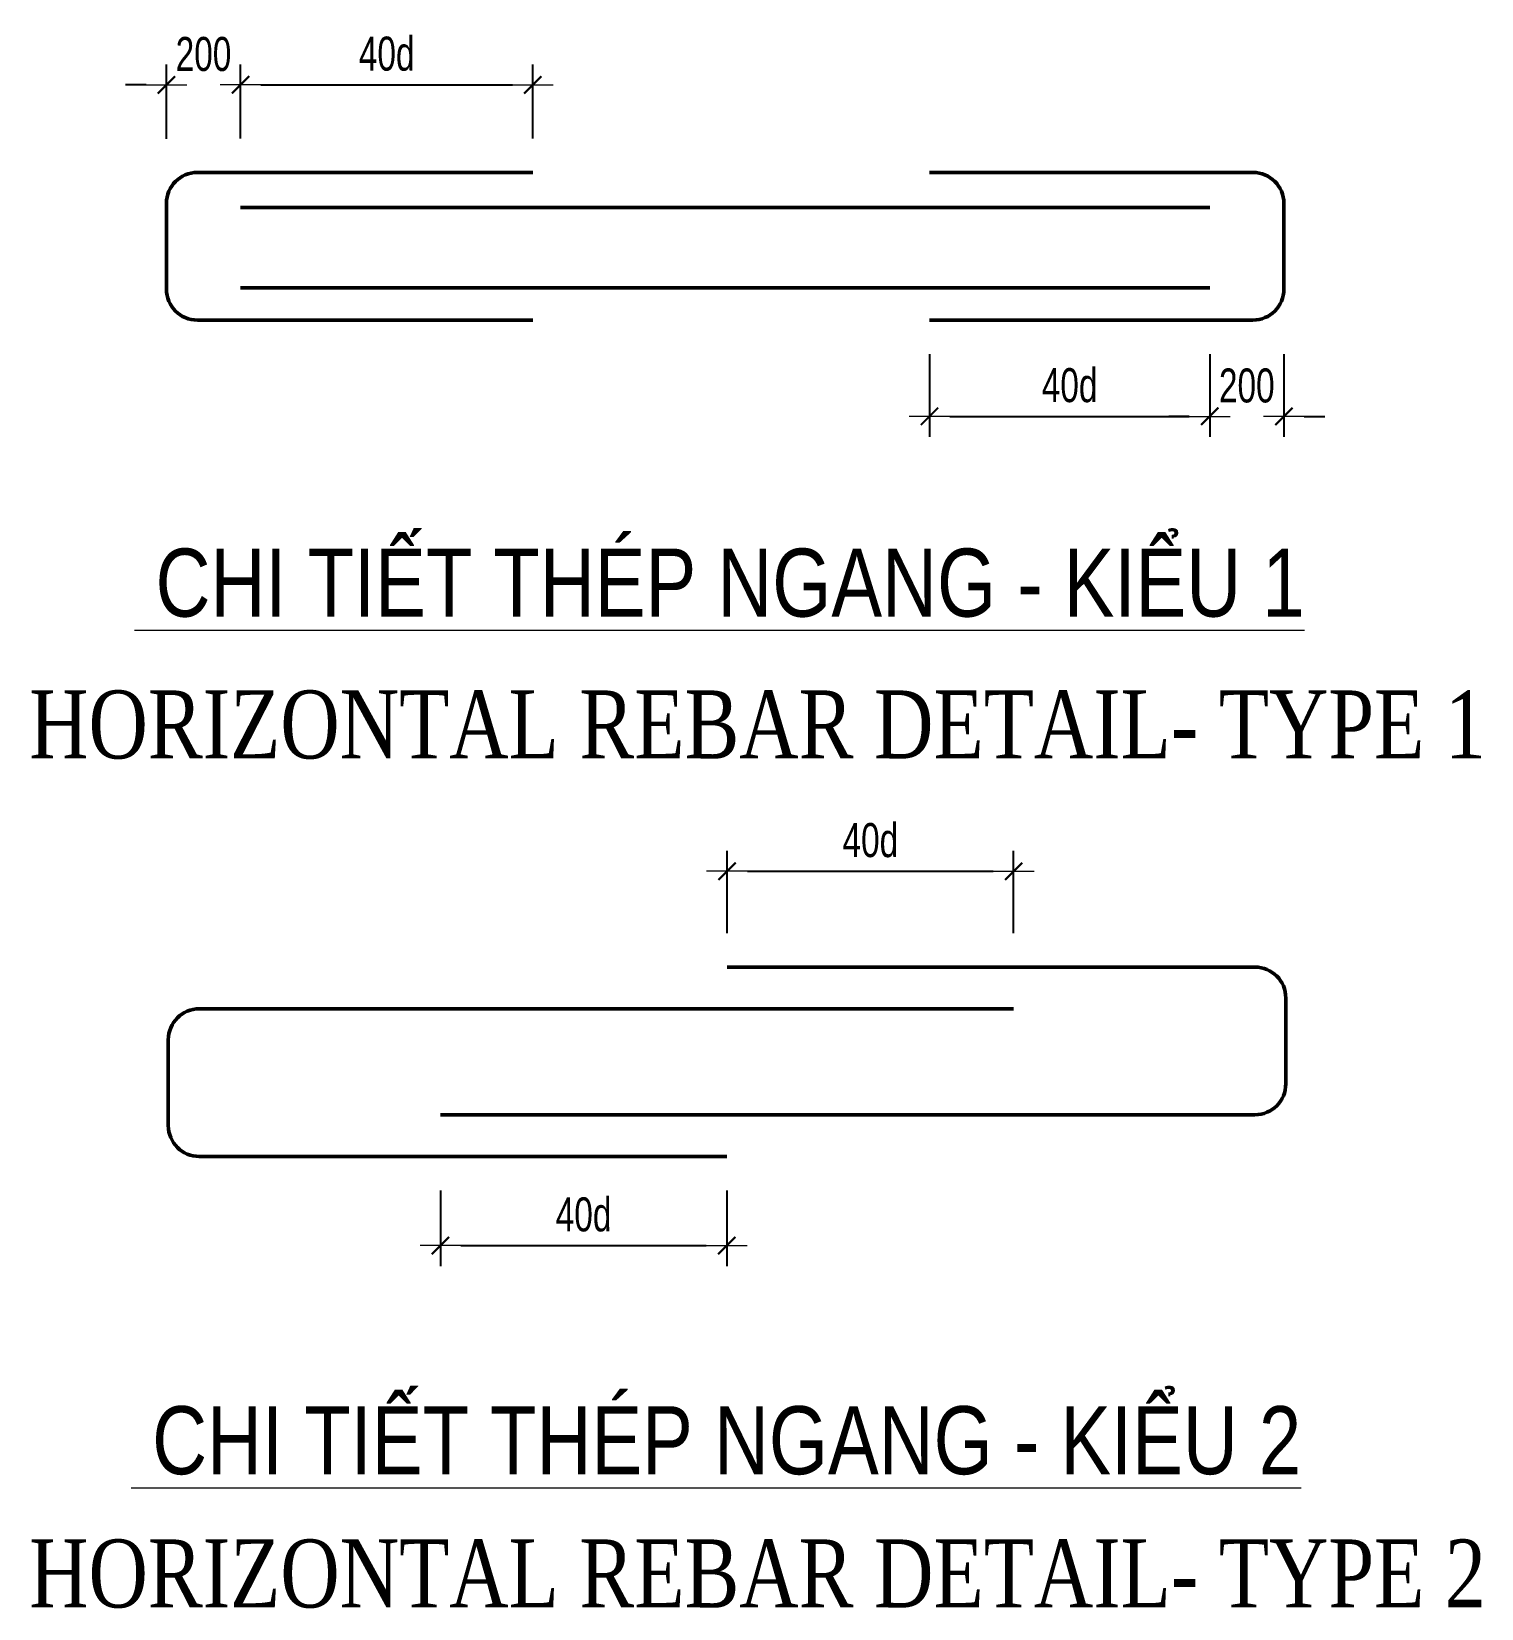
# Model space of a CAD drawing. Header units: millimetres. Extents: x 931337 to 1117500, y 19732 to 157199.
# Drawn here: x 972383 to 977710, y 62546 to 68341 of the extents above; entities that cross this region are included whole.
import ezdxf

# ---------------------------------------------------------------- set-up
doc = ezdxf.new("R2010")
doc.units = ezdxf.units.MM
doc.header["$MEASUREMENT"] = 0
doc.layers.get('Defpoints').update_dxf_attribs({"color": 151, "lineweight": 9})
for name, color, linetype, lineweight in [('NDC_S_DIM', 1, 'Continuous', 15), ('NDC_S_ENG TITLE', 3, 'Continuous', 20), ('NDC_S_VN TEXT', 7, 'Continuous', 20)]:
    doc.layers.add(name, color=color, linetype=linetype, lineweight=lineweight)
doc.layers.add('Reinforcement', color=4, linetype='Continuous')
doc.styles.add('ARIAL', font='arial.ttf', dxfattribs={"width": 0.8})
doc.styles.add('NDC_DIM', font='', dxfattribs={"width": 0.75})
doc.styles.add('VNTIMEH', font='vntimeh.shx', dxfattribs={"width": 0.8, "bigfont": 'vns.shx'})
doc.styles.get('NDC_DIM').set_extended_font_data('Dotum')
doc.dimstyles.new('NDC_dim_50', dxfattribs={"dimscale": 50, "dimtxt": 2.5, "dimasz": 1.5, "dimexe": 1.5, "dimexo": 2.5, "dimgap": 1, "dimtad": 1, "dimdec": 0, "dimzin": 0, "dimdsep": 46, "dimtxsty": 'NDC_DIM', "dimblk": 'DIMMARK', "dimcen": 0.09, "dimdle": 1.2, "dimclrd": 1, "dimclre": 1, "dimclrt": 3, "dimadec": 0, "dimazin": 0, "dimtfac": 1, "dimtdec": 0, "dimtix": 1, "dimtofl": 0, "dimtmove": 0, "dimatfit": 3, "dimfxl": 6, "dimfxlon": 1, "dimtolj": 1, "dimtzin": 0, "dimarcsym": 0})

# ---------------------------------------------------------------- blocks, each defined once
blk = doc.blocks.new('DIMMARK')
at = {"layer": 'NDC_S_DIM', "color": 1}
blk.add_line((-1.5, 0), (1, 0), dxfattribs=at)
at = {"layer": 'NDC_S_DIM', "color": 2, "const_width": 0.1}
blk.add_lwpolyline([(-0.424, -0.424), (0.424, 0.424)], dxfattribs=at)
blk = doc.blocks.new('*D605')
at = {"layer": 'Defpoints', "color": 0, "transparency": 16777216}
for p in [(974224.4, 68145.2), (973150.8, 67823.5), (974224.4, 67823.5)]:
    blk.add_point(p, dxfattribs=at)
at = {"layer": 'NDC_S_DIM', "color": 1, "lineweight": -2, "transparency": 16777216}
for p, q in [((973150.8, 67948.5), (973150.8, 68220.2)), ((974224.4, 67948.5), (974224.4, 68220.2)), ((973225.8, 68145.2), (974149.4, 68145.2))]:
    blk.add_line(p, q, dxfattribs=at)
at = {"layer": 'NDC_S_DIM', "color": 1, "lineweight": -2, "transparency": 16777216, "xscale": 75, "yscale": 75, "zscale": 75, "rotation": 180}
blk.add_blockref('DIMMARK', (973150.8, 68145.2), dxfattribs=at)
at = {"layer": 'NDC_S_DIM', "color": 1, "lineweight": -2, "transparency": 16777216, "xscale": 75, "yscale": 75, "zscale": 75}
blk.add_blockref('DIMMARK', (974224.4, 68145.2), dxfattribs=at)
at = {"layer": 'NDC_S_DIM', "color": 3, "transparency": 16777216, "insert": (973687.6, 68259.1), "char_height": 125, "attachment_point": 5, "style": 'NDC_DIM'}
blk.add_mtext('\\A1;40d', dxfattribs=at)
blk = doc.blocks.new('*D606')
at = {"layer": 'Defpoints', "color": 0, "transparency": 16777216}
for p in [(975682.1, 67280.7), (976711.9, 67280.7), (976711.9, 66926.9)]:
    blk.add_point(p, dxfattribs=at)
at = {"layer": 'NDC_S_DIM', "color": 1, "lineweight": -2, "transparency": 16777216}
for p, q in [((975682.1, 67155.7), (975682.1, 66851.9)), ((976711.9, 67155.7), (976711.9, 66851.9)), ((975757.1, 66926.9), (976636.9, 66926.9))]:
    blk.add_line(p, q, dxfattribs=at)
at = {"layer": 'NDC_S_DIM', "color": 1, "lineweight": -2, "transparency": 16777216, "xscale": 75, "yscale": 75, "zscale": 75, "rotation": 180}
blk.add_blockref('DIMMARK', (975682.1, 66926.9), dxfattribs=at)
at = {"layer": 'NDC_S_DIM', "color": 1, "lineweight": -2, "transparency": 16777216, "xscale": 75, "yscale": 75, "zscale": 75}
blk.add_blockref('DIMMARK', (976711.9, 66926.9), dxfattribs=at)
at = {"layer": 'NDC_S_DIM', "color": 3, "transparency": 16777216, "insert": (976197, 67040.7), "char_height": 125, "attachment_point": 5, "style": 'NDC_DIM'}
blk.add_mtext('\\A1;40d', dxfattribs=at)
blk = doc.blocks.new('*D607')
at = {"layer": 'Defpoints', "color": 0, "transparency": 16777216}
for p in [(975991.4, 65254.7), (974938.4, 64902.8), (975991.4, 64902.8)]:
    blk.add_point(p, dxfattribs=at)
at = {"layer": 'NDC_S_DIM', "color": 1, "lineweight": -2, "transparency": 16777216}
for p, q in [((974938.4, 65027.8), (974938.4, 65329.7)), ((975991.4, 65027.8), (975991.4, 65329.7)), ((975013.4, 65254.7), (975916.4, 65254.7))]:
    blk.add_line(p, q, dxfattribs=at)
at = {"layer": 'NDC_S_DIM', "color": 1, "lineweight": -2, "transparency": 16777216, "xscale": 75, "yscale": 75, "zscale": 75, "rotation": 180}
blk.add_blockref('DIMMARK', (974938.4, 65254.7), dxfattribs=at)
at = {"layer": 'NDC_S_DIM', "color": 1, "lineweight": -2, "transparency": 16777216, "xscale": 75, "yscale": 75, "zscale": 75}
blk.add_blockref('DIMMARK', (975991.4, 65254.7), dxfattribs=at)
at = {"layer": 'NDC_S_DIM', "color": 3, "transparency": 16777216, "insert": (975464.9, 65368.6), "char_height": 125, "attachment_point": 5, "style": 'NDC_DIM'}
blk.add_mtext('\\A1;40d', dxfattribs=at)
blk = doc.blocks.new('*D608')
at = {"layer": 'Defpoints', "color": 0, "transparency": 16777216}
for p in [(973885.3, 64206.7), (974937, 64206.7), (974937, 63879.1)]:
    blk.add_point(p, dxfattribs=at)
at = {"layer": 'NDC_S_DIM', "color": 1, "lineweight": -2, "transparency": 16777216}
for p, q in [((973885.3, 64081.7), (973885.3, 63804.1)), ((974937, 64081.7), (974937, 63804.1)), ((973960.3, 63879.1), (974862, 63879.1))]:
    blk.add_line(p, q, dxfattribs=at)
at = {"layer": 'NDC_S_DIM', "color": 1, "lineweight": -2, "transparency": 16777216, "xscale": 75, "yscale": 75, "zscale": 75, "rotation": 180}
blk.add_blockref('DIMMARK', (973885.3, 63879.1), dxfattribs=at)
at = {"layer": 'NDC_S_DIM', "color": 1, "lineweight": -2, "transparency": 16777216, "xscale": 75, "yscale": 75, "zscale": 75}
blk.add_blockref('DIMMARK', (974937, 63879.1), dxfattribs=at)
at = {"layer": 'NDC_S_DIM', "color": 3, "transparency": 16777216, "insert": (974411.1, 63993), "char_height": 125, "attachment_point": 5, "style": 'NDC_DIM'}
blk.add_mtext('\\A1;40d', dxfattribs=at)
blk = doc.blocks.new('*D609')
at = {"layer": 'Defpoints', "color": 0, "transparency": 16777216}
for p in [(972878.3, 68145.2), (972878.3, 67822.1), (973150.8, 67823.5)]:
    blk.add_point(p, dxfattribs=at)
at = {"layer": 'NDC_S_DIM', "color": 1, "lineweight": -2, "transparency": 16777216}
for p, q in [((972878.3, 67947.1), (972878.3, 68220.2)), ((973150.8, 67948.5), (973150.8, 68220.2)), ((972803.3, 68145.2), (972728.3, 68145.2)), ((973225.8, 68145.2), (973300.8, 68145.2))]:
    blk.add_line(p, q, dxfattribs=at)
at = {"layer": 'NDC_S_DIM', "color": 1, "lineweight": -2, "transparency": 16777216, "xscale": 75, "yscale": 75, "zscale": 75}
blk.add_blockref('DIMMARK', (972878.3, 68145.2), dxfattribs=at)
at = {"layer": 'NDC_S_DIM', "color": 1, "lineweight": -2, "transparency": 16777216, "xscale": 75, "yscale": 75, "zscale": 75, "rotation": 180}
blk.add_blockref('DIMMARK', (973150.8, 68145.2), dxfattribs=at)
at = {"layer": 'NDC_S_DIM', "color": 3, "transparency": 16777216, "insert": (973014.6, 68257.8), "char_height": 125, "attachment_point": 5, "style": 'NDC_DIM'}
blk.add_mtext('\\A1;200', dxfattribs=at)
blk = doc.blocks.new('*D610')
at = {"layer": 'Defpoints', "color": 0, "transparency": 16777216}
for p in [(976711.9, 67280.7), (976984.4, 67280.7), (976711.9, 66926.9)]:
    blk.add_point(p, dxfattribs=at)
at = {"layer": 'NDC_S_DIM', "color": 1, "lineweight": -2, "transparency": 16777216}
for p, q in [((976711.9, 67155.7), (976711.9, 66851.9)), ((976984.4, 67155.7), (976984.4, 66851.9)), ((976636.9, 66926.9), (976561.9, 66926.9)), ((977059.4, 66926.9), (977134.4, 66926.9))]:
    blk.add_line(p, q, dxfattribs=at)
at = {"layer": 'NDC_S_DIM', "color": 1, "lineweight": -2, "transparency": 16777216, "xscale": 75, "yscale": 75, "zscale": 75}
blk.add_blockref('DIMMARK', (976711.9, 66926.9), dxfattribs=at)
at = {"layer": 'NDC_S_DIM', "color": 1, "lineweight": -2, "transparency": 16777216, "xscale": 75, "yscale": 75, "zscale": 75, "rotation": 180}
blk.add_blockref('DIMMARK', (976984.4, 66926.9), dxfattribs=at)
at = {"layer": 'NDC_S_DIM', "color": 3, "transparency": 16777216, "insert": (976848.1, 67039.5), "char_height": 125, "attachment_point": 5, "style": 'NDC_DIM'}
blk.add_mtext('\\A1;200', dxfattribs=at)

msp = doc.modelspace()

# ---------------------------------------------------------------- linework, layer by layer
at = {"layer": 'Reinforcement', "lineweight": 50}
for p, q in [((973150.805, 67694.561), (976711.896, 67694.561)), ((973150.805, 67399.155), (976711.896, 67399.155))]:
    msp.add_line(p, q, dxfattribs=at)
for points in [[(974224.413, 67823.474), (972992.065, 67823.474, 0.41421356), (972878.315, 67709.724), (972878.315, 67394.425, 0.41421356), (972992.065, 67280.675), (974224.413, 67280.675)], [(975682.055, 67823.474), (976870.636, 67823.474, -0.41421356), (976984.386, 67709.724), (976984.386, 67394.425, -0.41421356), (976870.636, 67280.675), (975682.055, 67280.675)], [(973885.317, 64360.036), (976877.637, 64360.036, 0.41421356), (976991.387, 64473.786), (976991.387, 64789.085, 0.41421356), (976877.637, 64902.835)], [(976991.387, 64789.085, 0.41421356), (976877.637, 64902.835), (974938.352, 64902.835)], [(975991.387, 64749.455), (972999.067, 64749.455, 0.41421356), (972885.317, 64635.705), (972885.317, 64320.406, 0.41421356), (972999.067, 64206.656), (974936.968, 64206.656)]]:
    msp.add_lwpolyline(points, format="xyb", dxfattribs=at)

# ---------------------------------------------------------------- texts
at = {"layer": 'NDC_S_ENG TITLE', "style": 'VNTIMEH', "width": 0.8}
for s, p in [('horizontal rebar detail- type 1', (972374.014, 65669.578)), ('horizontal rebar detail- type 2', (972374.014, 62549.236))]:
    msp.add_text(s, height=250, dxfattribs=at).set_placement(p)
at = {"layer": 'NDC_S_VN TEXT', "style": 'ARIAL', "width": 0.8}
for s, p in [('%%u CHI TIẾT THÉP NGANG - KIỂU 1', (972760.767, 66190.717)), ('%%u CHI TIẾT THÉP NGANG - KIỂU 2', (972748.397, 63038.8))]:
    msp.add_text(s, height=250, dxfattribs=at).set_placement(p)

# ---------------------------------------------------------------- dimensions: what is measured, and where the dimension line sits
at = {"layer": 'NDC_S_DIM'}
for base, p1, p2, text, picture, middle in [((972878.315, 68145.247), (973150.805, 67823.474), (972878.315, 67822.103), '200', '*D609', (973014.56, 68257.832)), ((974224.413, 68145.247), (973150.805, 67823.474), (974224.413, 67823.474), '40d', '*D605', (973687.609, 68259.104)), ((976711.896, 66926.892), (975682.055, 67280.675), (976711.896, 67280.675), '40d', '*D606', (976196.976, 67040.749)), ((976711.896, 66926.892), (976984.386, 67280.709), (976711.896, 67280.675), '200', '*D610', (976848.141, 67039.477)), ((975991.387, 65254.712), (974938.352, 64902.835), (975991.387, 64902.835), '40d', '*D607', (975464.87, 65368.569)), ((974936.968, 63879.115), (973885.317, 64206.656), (974936.968, 64206.656), '40d', '*D608', (974411.142, 63992.972))]:
    dim = msp.add_linear_dim(base=base, p1=p1, p2=p2, text=text, dimstyle='NDC_dim_50', override={"dimtmove": 1}, dxfattribs=at)
    dim.commit()
    dim.dimension.update_dxf_attribs({"geometry": picture, "text_midpoint": middle})

doc.saveas('drawing.dxf')
